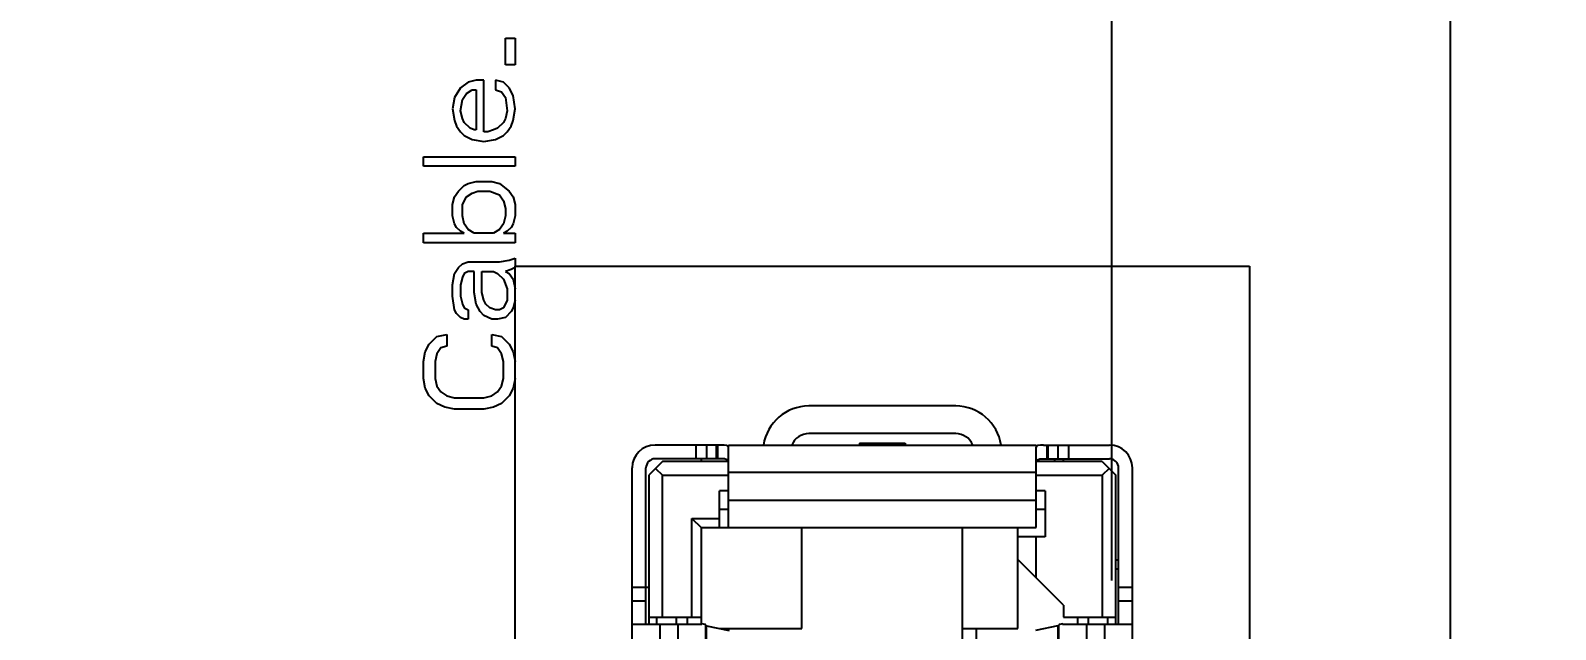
# Model space of a CAD drawing. Header units: millimetres. Extents: x 0 to 841, y 0 to 594.
# Drawn here: x 373.63 to 390.24, y 356.62 to 363.15 of the extents above; entities that cross this region are included whole.
import ezdxf

# ---------------------------------------------------------------- set-up
doc = ezdxf.new("R2010")
doc.units = ezdxf.units.MM
doc.header["$LTSCALE"] = 46.255
doc.layers.get('0').update_dxf_attribs({"linetype": 'CONTINUOUS'})
doc.layers.add('ASSEM_MEM', color=7, linetype='CONTINUOUS')
doc.styles.get("Standard").update_dxf_attribs({"font": 'txt', "width": 0.8})
doc.dimstyles.new('DIMSTYLE_1', dxfattribs={"dimtxt": 3, "dimasz": 2.1, "dimexe": 2, "dimexo": 1, "dimgap": 0.75, "dimtad": 0, "dimtih": 1, "dimtoh": 1, "dimzin": 0, "dimdsep": 46, "dimtxsty": 'STANDARD', "dimblk": '_FILLED', "dimblk1": '_FILLED', "dimblk2": '_FILLED', "dimcen": 0.09, "dimazin": 0, "dimtp": 0.01, "dimtm": 0.01, "dimtfac": 1, "dimtofl": 0, "dimtmove": 0, "dimatfit": 3, "dimldrblk": '_FILLED', "dimfxl": 1, "dimtolj": 1, "dimtzin": 0, "dimarcsym": 0})

# ---------------------------------------------------------------- blocks, each defined once
blk = doc.blocks.new('*D15')
at = {"color": 7, "linetype": 'CONTINUOUS'}
for p, q in [((385.407, 374.031), (412.043, 375.564)), ((412.043, 375.564), (412.043, 374.957)), ((385.407, 357.155), (385.407, 374.031))]:
    blk.add_line(p, q, dxfattribs=at)
at = {"color": 7, "linetype": 'CONTINUOUS', "insert": (408.293, 373.457), "char_height": 3, "width": 14.4, "attachment_point": 3, "rotation": 90, "line_spacing_factor": 0.9}
blk.add_mtext('169.31', dxfattribs=at)
blk = doc.blocks.new('_FILLED')
at = {"color": 0, "linetype": 'BYBLOCK'}
blk.add_solid([(0, 0), (-1, 0.1667), (-1, -0.1667)], dxfattribs=at)
blk = doc.blocks.new('*D32')
at = {"color": 7, "linetype": 'CONTINUOUS'}
for p, q in [((351.897, 329.99), (369.83, 329.99)), ((369.83, 329.99), (372.996, 324.681)), ((372.996, 324.681), (426.09, 324.681))]:
    blk.add_line(p, q, dxfattribs=at)
at = {"color": 7, "linetype": 'CONTINUOUS', "insert": (427.59, 328.431), "char_height": 3, "width": 14.4, "attachment_point": 1, "line_spacing_factor": 0.9}
blk.add_mtext('156.65', dxfattribs=at)
blk = doc.blocks.new('*D33')
at = {"color": 7, "linetype": 'CONTINUOUS'}
blk.add_line((387.082, 355.93), (424.92, 355.93), dxfattribs=at)
at = {"color": 7, "linetype": 'CONTINUOUS', "insert": (426.42, 359.68), "char_height": 3, "width": 14.4, "attachment_point": 1, "line_spacing_factor": 0.9}
blk.add_mtext('130.71', dxfattribs=at)
blk = doc.blocks.new('*D54')
at = {"color": 7, "linetype": 'CONTINUOUS'}
blk.add_line((387.082, 338.93), (426.019, 338.93), dxfattribs=at)
at = {"color": 7, "linetype": 'CONTINUOUS', "insert": (427.519, 342.68), "char_height": 3, "width": 14.4, "attachment_point": 1, "line_spacing_factor": 0.9}
blk.add_mtext('147.71', dxfattribs=at)

msp = doc.modelspace()

# ---------------------------------------------------------------- linework, layer by layer
at = {"layer": 'ASSEM_MEM', "color": 7, "linetype": 'CONTINUOUS'}
for p, q in [((389.097, 314.64), (389.097, 482.64)), ((378.907, 360.58), (386.907, 360.58)), ((378.907, 353.63), (378.907, 360.58)), ((386.907, 360.58), (386.907, 354.03)), ((383.707, 359.055), (382.107, 359.055)), ((383.707, 358.755), (382.107, 358.755)), ((380.879, 358.48), (380.879, 358.63)), ((380.99, 358.63), (380.99, 358.48)), ((381.102, 358.48), (381.102, 358.63)), ((381.112, 358.63), (381.112, 358.48)), ((381.232, 358.63), (384.582, 358.63)), ((381.232, 357.73), (381.232, 358.605)), ((382.657, 358.65), (383.157, 358.65)), ((382.657, 358.65), (382.657, 358.63)), ((383.157, 358.65), (383.157, 358.63)), ((384.582, 357.73), (384.582, 358.605)), ((384.663, 358.63), (385.382, 358.63)), ((384.702, 358.48), (384.702, 358.63)), ((384.712, 358.63), (384.712, 358.48)), ((384.823, 358.48), (384.823, 358.63)), ((384.934, 358.63), (384.934, 358.48)), ((380.512, 358.45), (380.362, 358.3)), ((381.228, 358.45), (380.512, 358.45)), ((380.932, 358.48), (380.932, 358.45)), ((385.302, 358.45), (384.585, 358.45)), ((384.702, 358.48), (385.382, 358.48)), ((384.782, 358.48), (384.782, 358.45)), ((384.882, 358.45), (384.882, 358.48)), ((385.302, 358.45), (385.452, 358.3)), ((380.182, 351.473), (380.182, 358.38)), ((380.332, 356.68), (380.332, 358.38)), ((380.362, 358.3), (380.362, 356.68)), ((380.437, 358.375), (380.512, 358.3)), ((380.512, 358.3), (381.232, 358.3)), ((380.512, 356.755), (380.512, 358.3)), ((384.582, 358.33), (381.232, 358.33)), ((384.582, 358.3), (385.302, 358.3)), ((385.377, 358.375), (385.302, 358.3)), ((385.302, 358.3), (385.302, 356.755)), ((385.452, 356.68), (385.452, 358.3)), ((385.482, 356.68), (385.482, 358.38)), ((385.632, 345.88), (385.632, 358.38)), ((381.232, 358.13), (381.132, 358.13)), ((381.132, 357.73), (381.132, 358.13)), ((384.682, 358.13), (384.582, 358.13)), ((384.682, 358.13), (384.682, 357.63)), ((381.132, 357.93), (381.232, 357.93)), ((381.232, 358.03), (384.582, 358.03)), ((384.582, 357.93), (384.682, 357.93)), ((380.832, 357.83), (381.132, 357.83)), ((380.832, 357.83), (380.932, 357.73)), ((380.832, 356.755), (380.832, 357.83)), ((380.932, 357.73), (384.582, 357.73)), ((380.932, 357.73), (380.932, 356.68)), ((382.032, 356.63), (382.032, 357.73)), ((383.782, 346.53), (383.782, 357.73)), ((384.382, 356.63), (384.382, 357.73)), ((384.682, 357.63), (384.382, 357.63)), ((384.582, 357.184), (384.582, 357.63)), ((384.882, 356.884), (384.382, 357.384)), ((385.452, 357.38), (385.482, 357.38)), ((385.452, 357.28), (385.482, 357.28)), ((380.182, 357.08), (380.362, 357.08)), ((385.482, 357.08), (385.632, 357.08)), ((380.332, 356.93), (380.182, 356.93)), ((385.632, 356.93), (385.482, 356.93)), ((380.362, 356.755), (380.932, 356.755)), ((380.452, 356.68), (380.452, 356.755)), ((380.662, 356.755), (380.662, 356.68)), ((380.782, 356.755), (380.782, 356.68)), ((384.882, 356.884), (384.882, 356.755)), ((384.882, 356.755), (385.452, 356.755)), ((385.032, 356.755), (385.032, 356.68)), ((385.152, 356.68), (385.152, 356.755)), ((385.362, 356.755), (385.362, 356.68)), ((380.182, 356.68), (380.941, 356.68)), ((380.482, 356.68), (380.482, 355.98)), ((380.682, 355.98), (380.682, 356.68)), ((380.982, 356.672), (380.982, 355.989)), ((380.993, 356.661), (381.237, 356.61)), ((380.993, 355.999), (380.993, 356.661)), ((381.141, 356.63), (382.032, 356.63)), ((383.782, 356.63), (384.382, 356.63)), ((383.932, 347.63), (383.932, 356.63)), ((384.82, 356.661), (384.576, 356.61)), ((384.82, 356.661), (384.82, 355.999)), ((384.832, 355.989), (384.832, 356.672)), ((384.872, 356.68), (385.632, 356.68)), ((385.132, 356.68), (385.132, 355.98)), ((385.332, 355.98), (385.332, 356.68))]:
    msp.add_line(p, q, dxfattribs=at)
at = {"layer": 'ASSEM_MEM', "color": 40, "linetype": 'CONTINUOUS'}
for p, q in [((378.8, 363.062), (378.907, 363.062)), ((378.8, 362.77), (378.8, 363.062)), ((378.907, 363.062), (378.907, 362.77)), ((378.907, 362.77), (378.8, 362.77)), ((378.396, 362.583), (378.311, 362.52)), ((378.481, 362.604), (378.396, 362.583)), ((378.566, 362.604), (378.481, 362.604)), ((378.566, 362.041), (378.566, 362.604)), ((378.779, 362.583), (378.694, 362.604)), ((378.694, 362.604), (378.694, 362.5)), ((378.843, 362.52), (378.779, 362.583)), ((378.247, 362.416), (378.226, 362.291)), ((378.311, 362.52), (378.247, 362.416)), ((378.311, 362.27), (378.332, 362.395)), ((378.332, 362.395), (378.375, 362.458)), ((378.375, 362.458), (378.438, 362.5)), ((378.438, 362.5), (378.481, 362.5)), ((378.481, 362.5), (378.481, 362.062)), ((378.694, 362.5), (378.758, 362.479)), ((378.758, 362.479), (378.8, 362.416)), ((378.8, 362.416), (378.821, 362.27)), ((378.885, 362.437), (378.843, 362.52)), ((378.907, 362.291), (378.885, 362.437)), ((378.226, 362.291), (378.247, 362.166)), ((378.332, 362.187), (378.311, 362.27)), ((378.821, 362.27), (378.8, 362.187)), ((378.885, 362.166), (378.907, 362.291)), ((378.247, 362.166), (378.268, 362.104)), ((378.268, 362.104), (378.311, 362.041)), ((378.353, 362.145), (378.332, 362.187)), ((378.417, 362.083), (378.353, 362.145)), ((378.46, 362.062), (378.417, 362.083)), ((378.481, 362.062), (378.46, 362.062)), ((378.672, 362.062), (378.609, 362.041)), ((378.715, 362.083), (378.672, 362.062)), ((378.779, 362.145), (378.715, 362.083)), ((378.8, 362.187), (378.779, 362.145)), ((378.821, 362.041), (378.864, 362.104)), ((378.864, 362.104), (378.885, 362.166)), ((378.311, 362.041), (378.353, 362)), ((378.353, 362), (378.438, 361.958)), ((378.438, 361.958), (378.566, 361.937)), ((378.609, 362.041), (378.566, 362.041)), ((378.566, 361.937), (378.694, 361.958)), ((378.694, 361.958), (378.779, 362)), ((378.779, 362), (378.821, 362.041)), ((377.907, 361.77), (378.907, 361.77)), ((377.907, 361.666), (377.907, 361.77)), ((378.907, 361.77), (378.907, 361.666)), ((378.907, 361.666), (377.907, 361.666)), ((378.247, 361.333), (378.289, 361.395)), ((378.289, 361.395), (378.353, 361.458)), ((378.353, 361.458), (378.396, 361.479)), ((378.396, 361.479), (378.481, 361.5)), ((378.438, 361.375), (378.502, 361.395)), ((378.481, 361.5), (378.651, 361.5)), ((378.502, 361.395), (378.63, 361.395)), ((378.63, 361.395), (378.736, 361.354)), ((378.651, 361.5), (378.736, 361.479)), ((378.736, 361.479), (378.843, 361.395)), ((378.843, 361.395), (378.885, 361.333)), ((378.226, 361.25), (378.247, 361.333)), ((378.226, 361.125), (378.226, 361.25)), ((378.332, 361.25), (378.375, 361.333)), ((378.332, 361.125), (378.332, 361.25)), ((378.375, 361.333), (378.438, 361.375)), ((378.736, 361.354), (378.779, 361.291)), ((378.779, 361.291), (378.8, 361.208)), ((378.885, 361.333), (378.907, 361.25)), ((378.907, 361.25), (378.907, 361.125)), ((378.247, 361.041), (378.226, 361.125)), ((378.353, 361.041), (378.332, 361.125)), ((378.8, 361.125), (378.779, 361.041)), ((378.8, 361.208), (378.8, 361.125)), ((378.907, 361.125), (378.885, 361.041)), ((377.907, 360.937), (378.353, 360.937)), ((377.907, 360.833), (377.907, 360.937)), ((378.268, 361), (378.247, 361.041)), ((378.311, 360.958), (378.268, 361)), ((378.353, 360.937), (378.311, 360.958)), ((378.396, 360.979), (378.353, 361.041)), ((378.46, 360.937), (378.396, 360.979)), ((378.672, 360.937), (378.46, 360.937)), ((378.736, 360.979), (378.672, 360.937)), ((378.779, 361.041), (378.736, 360.979)), ((378.821, 360.958), (378.779, 360.937)), ((378.779, 360.937), (378.907, 360.937)), ((378.864, 361), (378.821, 360.958)), ((378.885, 361.041), (378.864, 361)), ((378.907, 360.937), (378.907, 360.833)), ((378.907, 360.833), (377.907, 360.833)), ((378.247, 360.5), (378.289, 360.562)), ((378.289, 360.562), (378.332, 360.604)), ((378.332, 360.604), (378.396, 360.625)), ((378.396, 360.625), (378.736, 360.625)), ((378.736, 360.625), (378.843, 360.645)), ((378.843, 360.645), (378.907, 360.666)), ((378.907, 360.562), (378.864, 360.541)), ((378.907, 360.666), (378.907, 360.58)), ((378.226, 360.375), (378.247, 360.5)), ((378.332, 360.458), (378.311, 360.375)), ((378.353, 360.5), (378.332, 360.458)), ((378.396, 360.52), (378.353, 360.5)), ((378.46, 360.52), (378.396, 360.52)), ((378.46, 360.291), (378.46, 360.52)), ((378.545, 360.52), (378.672, 360.52)), ((378.545, 360.291), (378.545, 360.52)), ((378.672, 360.52), (378.715, 360.5)), ((378.715, 360.5), (378.779, 360.437)), ((378.779, 360.437), (378.821, 360.333)), ((378.864, 360.541), (378.8, 360.52)), ((378.8, 360.52), (378.843, 360.5)), ((378.843, 360.5), (378.885, 360.437)), ((378.885, 360.437), (378.907, 360.333)), ((378.226, 360.25), (378.226, 360.375)), ((378.247, 360.104), (378.226, 360.25)), ((378.311, 360.375), (378.311, 360.25)), ((378.311, 360.25), (378.332, 360.166)), ((378.481, 360.166), (378.46, 360.291)), ((378.566, 360.208), (378.545, 360.291)), ((378.821, 360.333), (378.821, 360.208)), ((378.268, 360.062), (378.247, 360.104)), ((378.311, 360.02), (378.268, 360.062)), ((378.332, 360.166), (378.353, 360.125)), ((378.353, 360.125), (378.396, 360.104)), ((378.396, 360.104), (378.396, 360)), ((378.524, 360.083), (378.481, 360.166)), ((378.566, 360.041), (378.524, 360.083)), ((378.587, 360.166), (378.566, 360.208)), ((378.63, 360.125), (378.587, 360.166)), ((378.694, 360.104), (378.63, 360.125)), ((378.736, 360.104), (378.694, 360.104)), ((378.779, 360.125), (378.736, 360.104)), ((378.821, 360.208), (378.779, 360.125)), ((378.864, 360.083), (378.8, 360.02)), ((378.885, 360.125), (378.864, 360.083)), ((378.907, 360.208), (378.885, 360.125)), ((378.353, 360), (378.311, 360.02)), ((378.396, 360), (378.353, 360)), ((378.651, 360), (378.566, 360.041)), ((378.715, 360), (378.651, 360)), ((378.8, 360.02), (378.715, 360)), ((377.928, 359.645), (377.97, 359.729)), ((377.97, 359.729), (378.055, 359.812)), ((378.055, 359.812), (378.162, 359.833)), ((378.162, 359.833), (378.162, 359.708)), ((378.651, 359.833), (378.758, 359.812)), ((378.651, 359.708), (378.651, 359.833)), ((378.758, 359.812), (378.843, 359.729)), ((378.843, 359.729), (378.885, 359.645)), ((377.907, 359.541), (377.928, 359.645)), ((378.055, 359.625), (378.034, 359.541)), ((378.098, 359.687), (378.055, 359.625)), ((378.162, 359.708), (378.098, 359.687)), ((378.715, 359.687), (378.651, 359.708)), ((378.758, 359.625), (378.715, 359.687)), ((378.779, 359.541), (378.758, 359.625)), ((378.885, 359.645), (378.907, 359.541)), ((377.907, 359.354), (377.907, 359.541)), ((378.034, 359.541), (378.034, 359.354)), ((378.779, 359.354), (378.779, 359.541)), ((377.928, 359.25), (377.907, 359.354)), ((377.97, 359.166), (377.928, 359.25)), ((378.034, 359.354), (378.055, 359.27)), ((378.055, 359.27), (378.098, 359.208)), ((378.715, 359.208), (378.758, 359.27)), ((378.758, 359.27), (378.779, 359.354)), ((378.885, 359.25), (378.843, 359.166)), ((378.907, 359.354), (378.885, 359.25)), ((378.055, 359.083), (377.97, 359.166)), ((378.141, 359.041), (378.055, 359.083)), ((378.098, 359.208), (378.162, 359.166)), ((378.162, 359.166), (378.247, 359.145)), ((378.247, 359.145), (378.566, 359.145)), ((378.566, 359.145), (378.651, 359.166)), ((378.651, 359.166), (378.715, 359.208)), ((378.758, 359.083), (378.672, 359.041)), ((378.843, 359.166), (378.758, 359.083)), ((378.247, 359.02), (378.141, 359.041)), ((378.566, 359.02), (378.247, 359.02)), ((378.672, 359.041), (378.566, 359.02))]:
    msp.add_line(p, q, dxfattribs=at)
at = {"layer": 'ASSEM_MEM', "color": 7, "linetype": 'CONTINUOUS'}
for points in [[(381.232, 358.605), (381.226, 358.618), (381.21, 358.626), (381.183, 358.629), (381.149, 358.63), (380.432, 358.63)], [(384.663, 358.63), (384.629, 358.629), (384.603, 358.626), (384.587, 358.618), (384.582, 358.605)], [(381.228, 358.45), (381.228, 358.451), (381.214, 358.469), (381.189, 358.478), (381.153, 358.48), (380.432, 358.48)], [(384.585, 358.45), (384.599, 358.469), (384.623, 358.478), (384.659, 358.48), (384.702, 358.48)]]:
    msp.add_lwpolyline(points, dxfattribs=at)
for centre, radius, start, end in [((382.107, 358.555), 0.5, 90, 171.3724), ((383.707, 358.555), 0.5, 8.6276, 90), ((382.107, 358.555), 0.2, 90, 157.9713), ((383.707, 358.555), 0.2, 22.0287, 90), ((380.432, 358.38), 0.25, 90, 180), ((385.382, 358.38), 0.25, 0, 90), ((380.432, 358.38), 0.1, 90, 180), ((385.382, 358.38), 0.1, 0, 90)]:
    msp.add_arc(centre, radius, start, end, dxfattribs=at)
for centre, major_axis, start_param, end_param in [((380.682, 356.672), (0.3, 0), 0, 0.523599), ((381.332, 356.666), (0.35, 0), -3.141593, -2.879793), ((384.482, 356.666), (0.35, 0), -0.261799, -0.174611), ((385.132, 356.672), (0.3, 0), 2.617994, 3.141593)]:
    msp.add_ellipse(centre, major_axis=major_axis, ratio=0.05608, start_param=start_param, end_param=end_param, dxfattribs=at)

# ---------------------------------------------------------------- dimensions: what is measured, and where the dimension line sits
at = {"color": 7, "linetype": 'CONTINUOUS'}
for feature_location, offset, dtype, origin, picture, middle in [((351.897, 329.99), (74.193, -5.309), 0, (350.897, 486.64), '*D32', (435.165, 326.931)), ((387.082, 355.93), (37.838, 0), 0, (386.082, 486.64), '*D33', (433.62, 358.18)), ((387.082, 338.93), (38.937, 0), 0, (386.082, 486.64), '*D54', (434.719, 341.18)), ((385.407, 357.155), (26.637, 17.801), 1, (216.097, 356.155), '*D15', (409.793, 366.257))]:
    dim = msp.add_ordinate_dim(feature_location=feature_location, offset=offset, dtype=dtype, origin=origin, dimstyle='DIMSTYLE_1', override={"dimtad": 1, "dimtih": 0, "dimtoh": 0}, dxfattribs=at)
    dim.commit()
    dim.dimension.update_dxf_attribs({"geometry": picture, "text_midpoint": middle})

doc.saveas('drawing.dxf')
